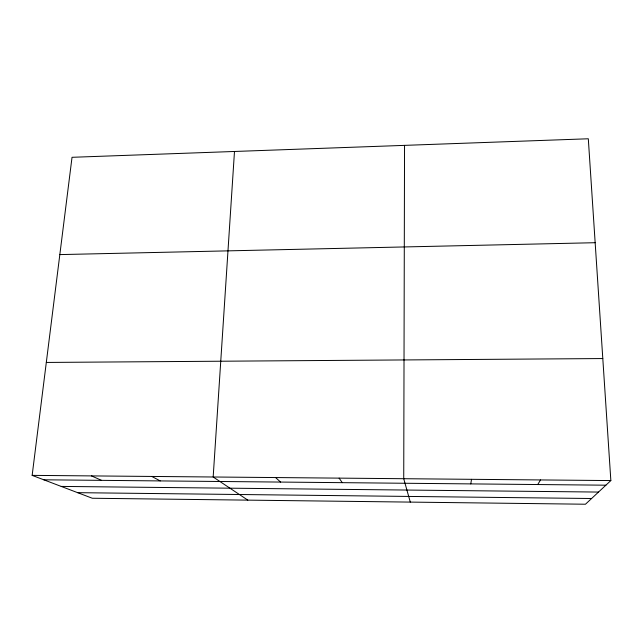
<?xml version="1.0" encoding="UTF-8"?>
<svg xmlns="http://www.w3.org/2000/svg" width="643" height="643" viewBox="0 0 643 643"><rect width="100%" height="100%" fill="white"/><g stroke="black" fill="none" stroke-linecap="round" stroke-linejoin="round"><path stroke-width="0.96" d="M404.543 145.366L403.732 478.714L410.29 502.103M234.486 151.475L213.171 476.993L247.82 500.125M32.15 475.37L72.032 157.302L588.305 138.775L610.85 480.57L585.46 504.225L92.303 498.245L32.15 475.37L610.85 480.57M470.78 483.898L471.512 479.316M537.733 484.541L540.538 479.943M59.831 254.596L595.161 242.708M46.312 362.443L602.796 358.553M43.788 479.799L605.891 485.192M61.206 486.413L598.512 492.064M77.642 492.667L591.592 498.51M91.475 475.9L101.538 480.353M151.812 476.447L160.228 480.916M275.598 477.556L280.565 482.073M339.11 478.127L342.261 482.66"/></g></svg>
